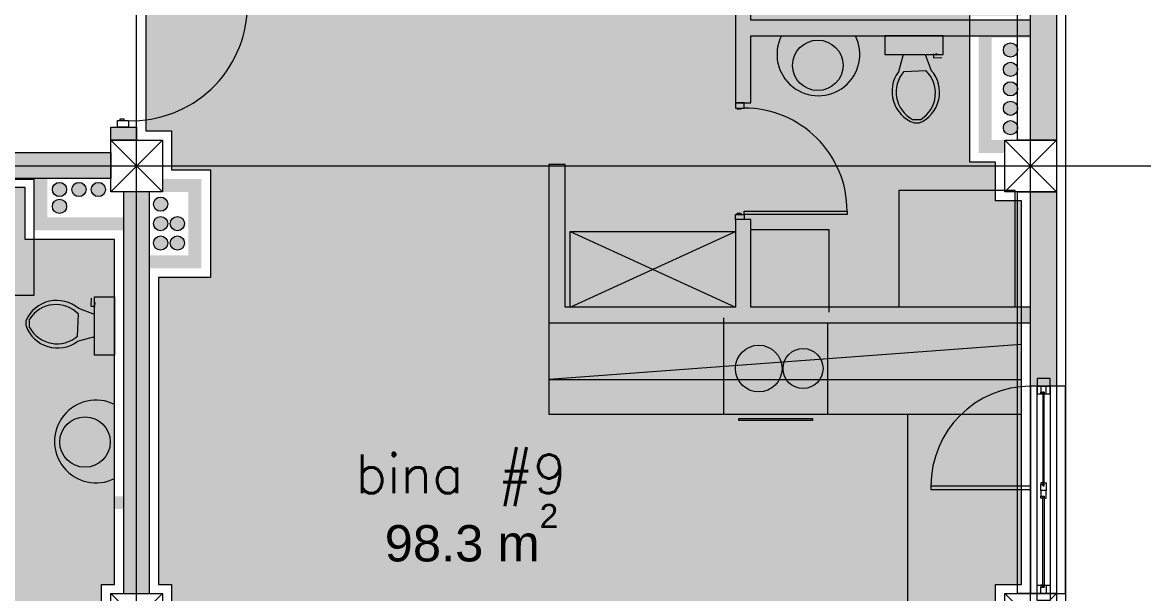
# Model space of a CAD drawing. Header units: millimetres. Extents: x 476571643 to 477489869, y 4620928210 to 4621294454.
# Drawn here: x 477229820 to 477238473, y 4621175327 to 4621179735 of the extents above; entities that cross this region are included whole.
import ezdxf

# ---------------------------------------------------------------- set-up
doc = ezdxf.new("R2010")
doc.units = ezdxf.units.MM
doc.header["$MEASUREMENT"] = 0
for name, color, linetype, lineweight in [('0. gagebebi_Pen_No__6', 6, 'Continuous', 0), ('0_Pen_No__2_Pen_No__7_Pen_No__2_Pen_No__7', 7, 'Continuous', 0), ('0_Pen_No__7_Pen_No__7_Pen_No__7', 7, 'Continuous', 0), ('2D Drafting - General_Pen_No__1_Pen_No__7', 7, 'Continuous', 0), ('2D Drafting - General_Pen_No__1_Pen_No__7_Pen_No__7', 7, 'Continuous', 0), ('2D Drafting - General_Pen_No__250_Pen_No__2_Pen_No__7', 7, 'Continuous', 0), ('2D Drafting - General_Pen_No__250_Pen_No__7_Pen_No__250', 7, 'Continuous', 0), ('2D Drafting - General_Pen_No__250_Pen_No__7_Pen_No__7', 7, 'Continuous', 0), ('2D Drafting - General_Pen_No__7_Pen_No__7_Pen_No__7', 7, 'Continuous', 0), ('Annotation - Text_Pen_No__7_Pen_No__142', 142, 'Continuous', 0), ('Doors_Pen_No__7_Pen_No__7_Pen_No__7', 7, 'Continuous', 0), ('G-Anno-Nplt_Pen_No__142', 142, 'Continuous', 0), ('G-Anno-Nplt_Pen_No__151', 151, 'Continuous', 0), ('G-Anno-Nplt_Pen_No__4', 7, 'Continuous', 0), ('kar-panjara_Pen_No__7_Pen_No__7_Pen_No__7', 7, 'Continuous', 0), ('New_0_Pen_No__7', 7, 'Continuous', 0), ('New_reg_nak_Pen_No__7', 7, 'Continuous', 0), ('shaxtebi da milebi_Pen_No__1_Pen_No__1_Pen_No__1', 1, 'Continuous', 0), ('shaxtebi da milebi_Pen_No__5_Pen_No__5_Pen_No__5', 5, 'Continuous', 0), ('zoma_Pen_No__1', 1, 'Continuous', 0), ('zoma_Pen_No__142', 142, 'Continuous', 0), ('zoma_Pen_No__5_Pen_No__5', 5, 'Continuous', 0)]:
    doc.layers.add(name, color=color, linetype=linetype, lineweight=lineweight)
doc.layers.add('shaxtebi da milebi_Pen_No__5_Pen_No__5_Pen_No__252', color=7, linetype='Continuous', lineweight=0, true_color=0x666666)
doc.layers.add('zoma', color=7, linetype='Continuous')
doc.styles.add('GENERATED_STYLE_1', font='arial.ttf')
doc.styles.add('GENERATED_STYLE_2', font='arial.ttf')
doc.dimstyles.new('GENERATED_STYLE__12', dxfattribs={"dimtxt": 500, "dimasz": 228, "dimexe": 0.18, "dimexo": 3, "dimgap": 0.09, "dimtad": 1, "dimtih": 1, "dimtoh": 1, "dimlfac": 0.001, "dimzin": 0, "dimdsep": 46, "dimtxsty": 'GENERATED_STYLE_2', "dimblk": 'ARROWHEAD_2', "dimblk1": 'ARROWHEAD_2', "dimblk2": 'ARROWHEAD_2', "dimcen": 0.09, "dimclrd": 1, "dimclre": 1, "dimclrt": 1, "dimadec": 0, "dimazin": 0, "dimtfac": 1, "dimtdec": 4, "dimtmove": 2, "dimatfit": 3, "dimfxl": 1, "dimtolj": 1, "dimtzin": 0, "dimarcsym": 0})
doc.dimstyles.new('GENERATED_STYLE__7', dxfattribs={"dimtxt": 200, "dimasz": 64.421331, "dimexe": 0.18, "dimexo": 3, "dimgap": 0.09, "dimtad": 1, "dimlfac": 0.001, "dimzin": 0, "dimdsep": 46, "dimtxsty": 'GENERATED_STYLE_2', "dimblk": 'ARROWHEAD_2', "dimblk1": 'ARROWHEAD_2', "dimblk2": 'ARROWHEAD_2', "dimcen": 0.09, "dimclrd": 142, "dimclre": 142, "dimclrt": 142, "dimadec": 0, "dimazin": 0, "dimtfac": 1, "dimtdec": 4, "dimtmove": 0, "dimatfit": 3, "dimfxl": 1, "dimtolj": 1, "dimtzin": 0, "dimarcsym": 0})

# ---------------------------------------------------------------- blocks, each defined once
blk = doc.blocks.new('*D1381', base_point=(476844527.1, 4621385791))
at = {"layer": 'zoma_Pen_No__142', "color": 142, "linetype": 'Continuous', "lineweight": 0, "transparency": 16777216}
for p, q in [((477240444.6, 4621185727.3), (477240317.5, 4621185727.3)), ((477240423.4, 4621185702.8), (477240338.7, 4621185751.7)), ((477240381, 4621168027.3), (477240381, 4621185727.3)), ((477240444.6, 4621168027.3), (477240317.5, 4621168027.3)), ((477240338.7, 4621168051.7), (477240423.4, 4621168002.8)), ((477240381, 4621167985.8), (477240381, 4621168027.3))]:
    blk.add_line(p, q, dxfattribs=at)
at = {"layer": 'zoma_Pen_No__142', "color": 142, "lineweight": 0, "transparency": 16777216, "insert": (477240341, 4621176535.3), "char_height": 200, "attachment_point": 7, "rotation": 90, "style": 'GENERATED_STYLE_2'}
blk.add_mtext('\\A1;{\\pql;\\fArial CYR|b0|i0|c204|p34;17.70}', dxfattribs=at)
blk = doc.blocks.new('ARROWHEAD_2')
at = {"color": 0, "linetype": 'Continuous', "lineweight": 0}
for p, q in [((-0.378, -0.655), (0.378, 0.655)), ((0, 0), (-1, 0))]:
    blk.add_line(p, q, dxfattribs=at)
blk = doc.blocks.new('*D1661', base_point=(476844527.1, 4621385791))
at = {"layer": 'zoma_Pen_No__1', "color": 1, "linetype": 'Continuous', "lineweight": 0, "transparency": 16777216}
for p, q in [((477237821.3, 4621167802.3), (477237821.3, 4621168252.3)), ((477256818.5, 4621167802.3), (477256818.5, 4621168252.3)), ((477237907.9, 4621168177.3), (477237734.7, 4621167877.3)), ((477256731.9, 4621167877.3), (477256905.1, 4621168177.3)), ((477237674.6, 4621168027.3), (477237821.3, 4621168027.3)), ((477237821.3, 4621168027.3), (477256818.5, 4621168027.3)), ((477256818.5, 4621168027.3), (477256965.2, 4621168027.3))]:
    blk.add_line(p, q, dxfattribs=at)
at = {"layer": 'zoma_Pen_No__1', "color": 1, "lineweight": 0, "transparency": 16777216, "insert": (477247714.8, 4621168127.3), "char_height": 500, "attachment_point": 7, "style": 'GENERATED_STYLE_2'}
blk.add_mtext('\\A1;{\\pql;\\fArial CYR|b0|i0|c204|p34;19.00}', dxfattribs=at)

msp = doc.modelspace()

# ---------------------------------------------------------------- hatches: boundary and pattern name
at = {"layer": '2D Drafting - General_Pen_No__250_Pen_No__2_Pen_No__7', "linetype": 'Continuous', "lineweight": 0}
msp.add_hatch(color=7, dxfattribs=at).paths.add_polyline_path([(477230660.935, 4621175980.492), (477230660.935, 4621176078.615), (477228471.456, 4621176078.616), (477228471.456, 4621175980.492)])
at = {"layer": '2D Drafting - General_Pen_No__250_Pen_No__7_Pen_No__7', "linetype": 'Continuous', "lineweight": 0}
for points in [[(477237601.121, 4621185327.272), (477237601.121, 4621178827.272), (477237801.121, 4621178827.272), (477237801.121, 4621185327.272)], [(477235443.019, 4621179113.263), (477235443.019, 4621179632.038), (477237600.65, 4621179632.038), (477237600.65, 4621179752.038), (477235443.019, 4621179752.038), (477235443.019, 4621180358.19), (477235185.397, 4621180358.19), (477235185.397, 4621180238.19), (477235323.019, 4621180238.19), (477235323.019, 4621179752.038), (477235323.019, 4621179113.263)], [(477237601.121, 4621179717.46), (477237201.121, 4621179717.46), (477237201.121, 4621178727.272), (477237301.121, 4621178727.272), (477237401.121, 4621178727.272), (477237401.121, 4621178827.272), (477237301.121, 4621178827.272), (477237301.121, 4621179617.272), (477237601.121, 4621179617.272)], [(477230701.121, 4621178927.272), (477230701.121, 4621178827.272), (477230501.121, 4621178827.272), (477230501.121, 4621178927.272)], [(477228701.121, 4621178530.53), (477228701.121, 4621178730.53), (477230501.121, 4621178730.53), (477230501.121, 4621178530.53)], [(477233883.113, 4621178638.191), (477233883.113, 4621177417.73), (477237600.65, 4621177417.73), (477237600.65, 4621177537.73), (477235443.019, 4621177537.73), (477235443.019, 4621178213.262), (477235323.019, 4621178213.262), (477235323.019, 4621177537.73), (477234008.852, 4621177537.73), (477234008.852, 4621178638.191)], [(477230011.121, 4621178530.53), (477229910.933, 4621178530.53), (477229910.933, 4621178130.53), (477230601.121, 4621178130.53), (477230601.121, 4621178230.53), (477230011.121, 4621178230.53)], [(477231201.121, 4621177837.084), (477231201.121, 4621178527.272), (477231101.121, 4621178527.272), (477230901.121, 4621178527.272), (477230901.121, 4621178427.272), (477231101.121, 4621178427.272), (477231101.121, 4621177937.272), (477230801.121, 4621177937.272), (477230801.121, 4621177837.084)], [(477230601.121, 4621175327.272), (477230801.121, 4621175327.272), (477230801.121, 4621178427.272), (477230601.121, 4621178427.272)], [(477237601.121, 4621178427.272), (477237801.121, 4621178427.272), (477237801.121, 4621176927.274), (477237601.121, 4621176927.274)]]:
    msp.add_hatch(color=7, dxfattribs=at).paths.add_polyline_path(points)
at = {"layer": 'G-Anno-Nplt_Pen_No__151', "linetype": 'Continuous', "lineweight": 0, "true_color": 0x1f2f3f}
for points in [[(477230771.121, 4621178897.272), (477230971.12, 4621178897.272), (477230971.12, 4621178597.272), (477231271.121, 4621178597.272), (477231271.121, 4621177767.084), (477230871.121, 4621177767.084), (477230871.121, 4621175397.272), (477230971.121, 4621175397.272), (477230971.121, 4621174857.272), (477230871.121, 4621174857.272), (477230871.121, 4621169997.272), (477237531.121, 4621169997.272), (477237531.121, 4621173967.084), (477237131.121, 4621173967.084), (477237131.121, 4621175097.272), (477237331.121, 4621175097.272), (477237331.121, 4621175397.272), (477237531.121, 4621175397.272), (477237531.121, 4621178357.272), (477237331.121, 4621178357.272), (477237331.121, 4621178527.272), (477237331.121, 4621178657.272), (477237131.121, 4621178657.272), (477237131.121, 4621179787.46), (477237531.121, 4621179787.46), (477237531.121, 4621184357.272), (477234030.939, 4621184357.272), (477234030.939, 4621185457.272), (477230971.121, 4621185457.272), (477230971.121, 4621185257.272), (477230771.121, 4621185257.272)], [(477223971.121, 4621169997.272), (477230531.121, 4621169997.272), (477230531.121, 4621174857.272), (477230431.121, 4621174857.272), (477230431.121, 4621175397.272), (477230531.121, 4621175397.272), (477230531.121, 4621178060.53), (477229840.933, 4621178060.53), (477229840.933, 4621178460.53), (477224661.309, 4621178460.53), (477224661.309, 4621178060.529), (477223971.121, 4621178060.529), (477223971.121, 4621175397.272), (477224071.121, 4621175397.272), (477224071.121, 4621174857.272), (477223971.121, 4621174857.272)]]:
    msp.add_hatch(color=169, dxfattribs=at).paths.add_polyline_path(points)
at = {"layer": 'shaxtebi da milebi_Pen_No__1_Pen_No__1_Pen_No__1', "linetype": 'Continuous', "lineweight": 0}
for points in [[(477237446.121, 4621178977.272, 1), (477237446.121, 4621178867.272, 1)], [(477230351.121, 4621178445.53, 1), (477230461.121, 4621178445.53, 1)], [(477230886.121, 4621178277.272, 1), (477230886.121, 4621178387.272, 1)]]:
    msp.add_hatch(color=1, dxfattribs=at).paths.add_polyline_path(points)
at = {"layer": 'shaxtebi da milebi_Pen_No__5_Pen_No__5_Pen_No__252', "linetype": 'Continuous', "lineweight": 0, "true_color": 0x666666}
for points in [[(477237446.121, 4621179577.272, -1), (477237446.121, 4621179467.272, -1)], [(477230051.121, 4621178315.53, -1), (477230161.121, 4621178315.53, -1)], [(477231016.121, 4621178127.272, -1), (477231016.121, 4621178237.272, -1)]]:
    msp.add_hatch(color=251, dxfattribs=at).paths.add_polyline_path(points)
at = {"layer": 'shaxtebi da milebi_Pen_No__5_Pen_No__5_Pen_No__5', "linetype": 'Continuous', "lineweight": 0}
for points in [[(477237446.121, 4621179427.272, -1), (477237446.121, 4621179317.272, -1)], [(477237446.121, 4621179277.272, -1), (477237446.121, 4621179167.272, -1)], [(477237446.121, 4621179127.272, -1), (477237446.121, 4621179017.272, -1)], [(477230106.121, 4621178500.53, -1), (477230106.121, 4621178390.53, -1)], [(477230256.121, 4621178500.53, -1), (477230256.121, 4621178390.53, -1)], [(477230886.121, 4621178237.272, -1), (477230886.121, 4621178127.272, -1)], [(477230886.121, 4621178087.272, -1), (477230886.121, 4621177977.272, -1)], [(477231016.121, 4621178087.272, -1), (477231016.121, 4621177977.272, -1)]]:
    msp.add_hatch(color=5, dxfattribs=at).paths.add_polyline_path(points)

# ---------------------------------------------------------------- linework, layer by layer
at = {"layer": '0. gagebebi_Pen_No__6', "color": 6, "linetype": 'Continuous', "lineweight": 0, "flags": 128}
msp.add_lwpolyline([(477237601.651, 4621176130.296), (477237601.652, 4621176156.963), (477236831.341, 4621176156.997), (477236831.34, 4621176130.33)], close=True, dxfattribs=at)
at = {"layer": '0. gagebebi_Pen_No__6', "color": 6, "linetype": 'Continuous', "lineweight": 0}
msp.add_arc((477237601.652, 4621176156.963), 770.311, 90.0006483, 179.9974686, dxfattribs=at)
at = {"layer": '0_Pen_No__2_Pen_No__7_Pen_No__2_Pen_No__7', "color": 7, "linetype": 'Continuous', "lineweight": 0, "flags": 128}
msp.add_lwpolyline([(477229910.933, 4621178521.781), (477229011.083, 4621178521.781), (477229011.083, 4621177628.784), (477229910.933, 4621177628.783)], close=True, dxfattribs=at)
at = {"layer": '0_Pen_No__7_Pen_No__7_Pen_No__7', "color": 7, "linetype": 'Continuous', "lineweight": 0}
for p, q in [((477236618.698, 4621179485.987), (477236580.562, 4621179353.812)), ((477236788.607, 4621179485.987), (477236834.925, 4621179364.931)), ((477236850.562, 4621179493.04), (477236851.952, 4621179461.244)), ((477236851.952, 4621179461.244), (477236915.543, 4621179464.024)), ((477236872.223, 4621179483.368), (477236871.759, 4621179493.966)), ((477236914.617, 4621179485.221), (477236872.223, 4621179483.368)), ((477236876.892, 4621179494.191), (477236877.355, 4621179483.592)), ((477236622.956, 4621179355.665), (477236792.532, 4621179363.078)), ((477230350.336, 4621177542.998), (477230353.116, 4621177606.589)), ((477230382.132, 4621177541.608), (477230350.336, 4621177542.998)), ((477230374.313, 4621177605.662), (477230372.46, 4621177563.269)), ((477230372.46, 4621177563.269), (477230383.058, 4621177562.805)), ((477230383.283, 4621177567.938), (477230372.684, 4621177568.401)), ((477230244.757, 4621177314.002), (477230252.17, 4621177483.577)), ((477230375.079, 4621177479.652), (477230254.023, 4621177525.971)), ((477230375.079, 4621177309.744), (477230242.903, 4621177271.608))]:
    msp.add_line(p, q, dxfattribs=at)
at = {"layer": '0_Pen_No__7_Pen_No__7_Pen_No__7', "color": 7, "linetype": 'Continuous', "lineweight": 0, "flags": 128}
for points in [[(477236927.199, 4621179632.038), (477236476.763, 4621179632.038), (477236476.763, 4621179485.987), (477236927.199, 4621179485.987)], [(477230531.121, 4621177618.245), (477230531.121, 4621177167.808), (477230375.079, 4621177167.808), (477230375.079, 4621177618.245)]]:
    msp.add_lwpolyline(points, close=True, dxfattribs=at)
for points in [[(477236689.133, 4621178986.525), (477236754.293, 4621178986.525)], [(477236701.345, 4621178959.226), (477236744.436, 4621178959.226)], [(477229848.318, 4621177392.391), (477229848.318, 4621177435.482)], [(477229875.617, 4621177380.179), (477229875.617, 4621177445.339)]]:
    msp.add_lwpolyline(points, dxfattribs=at)
at = {"layer": '0_Pen_No__7_Pen_No__7_Pen_No__7', "color": 7, "linetype": 'Continuous', "lineweight": 0}
for centre in [(477235958.939, 4621179403.537), (477230302.62, 4621176496.505)]:
    msp.add_circle(centre, 194.708, dxfattribs=at)
for centre, radius, start, end in [((477235963.254, 4621179488.022), 319.521, 153.2098825, 26.7901175), ((477236789.371, 4621179201.95), 258.193, 143.9724701, 250.0664543), ((477236804.013, 4621179197.559), 240.373, 138.871088, 241.450167), ((477236640.164, 4621179195.427), 258.192, 293.8191837, 41.0340773), ((477236625.962, 4621179189.774), 240.373, 302.2682773, 46.135453), ((477230084.519, 4621177331.21), 258.192, 48.9659147, 156.1808083), ((477230078.866, 4621177317.008), 240.373, 43.864539, 147.7317146), ((477230091.042, 4621177480.417), 258.193, 199.9335377, 306.0275219), ((477230086.651, 4621177495.059), 240.373, 208.5498249, 311.1289039), ((477230387.105, 4621176500.821), 319.521, 63.2098906, 296.7901255)]:
    msp.add_arc(centre, radius, start, end, dxfattribs=at)
at = {"layer": '2D Drafting - General_Pen_No__1_Pen_No__7', "color": 7, "linetype": 'Continuous', "lineweight": 0}
for p, q in [((477230501.121, 4621178427.272), (477230901.121, 4621178827.272)), ((477230901.121, 4621178427.272), (477230501.121, 4621178827.272)), ((477237801.121, 4621178427.272), (477237401.121, 4621178827.272)), ((477237401.121, 4621178427.272), (477237801.121, 4621178827.272)), ((477230501.121, 4621174927.272), (477230901.121, 4621175327.272)), ((477230901.121, 4621174927.272), (477230501.121, 4621175327.272)), ((477237401.121, 4621174927.272), (477237801.121, 4621175327.272)), ((477237801.121, 4621174927.272), (477237401.121, 4621175327.272))]:
    msp.add_line(p, q, dxfattribs=at)
at = {"layer": '2D Drafting - General_Pen_No__1_Pen_No__7', "color": 7, "linetype": 'Continuous', "lineweight": 0, "flags": 128}
for points in [[(477237501.121, 4621178827.272), (477237501.121, 4621185327.272), (477237801.121, 4621185327.272), (477237801.121, 4621178827.272)], [(477230901.121, 4621178427.272), (477230501.121, 4621178427.272), (477230501.121, 4621178827.272), (477230901.121, 4621178827.272)], [(477237801.121, 4621178427.272), (477237401.121, 4621178427.272), (477237401.121, 4621178827.272), (477237801.121, 4621178827.272)], [(477237501.121, 4621175327.272), (477237501.121, 4621178427.272), (477237801.121, 4621178427.272), (477237801.121, 4621175327.272)], [(477230901.121, 4621174927.272), (477230501.121, 4621174927.272), (477230501.121, 4621175327.272), (477230901.121, 4621175327.272)], [(477237801.121, 4621174927.272), (477237401.121, 4621174927.272), (477237401.121, 4621175327.272), (477237801.121, 4621175327.272)]]:
    msp.add_lwpolyline(points, close=True, dxfattribs=at)
at = {"layer": '2D Drafting - General_Pen_No__1_Pen_No__7_Pen_No__7', "color": 7, "linetype": 'Continuous', "lineweight": 0}
msp.add_arc((477230662.873, 4621179869.55), 893.239, 268.396194, 358.396194, dxfattribs=at)
at = {"layer": '2D Drafting - General_Pen_No__250_Pen_No__7_Pen_No__250', "color": 7, "linetype": 'Continuous', "lineweight": 0, "flags": 128}
for points in [[(477235443.019, 4621179113.263), (477235443.019, 4621179632.038), (477237600.65, 4621179632.038), (477237600.65, 4621179752.038), (477235443.019, 4621179752.038), (477235443.019, 4621180358.19), (477235185.397, 4621180358.19), (477235185.397, 4621180238.19), (477235323.019, 4621180238.19), (477235323.019, 4621179752.038), (477235323.019, 4621179113.263)], [(477230701.121, 4621178927.272), (477230701.121, 4621178827.272), (477230501.121, 4621178827.272), (477230501.121, 4621178927.272)], [(477233883.113, 4621178638.191), (477233883.113, 4621177417.73), (477237600.65, 4621177417.73), (477237600.65, 4621177537.73), (477235443.019, 4621177537.73), (477235443.019, 4621178213.262), (477235323.019, 4621178213.262), (477235323.019, 4621177537.73), (477234008.852, 4621177537.73), (477234008.852, 4621178638.191)], [(477230601.121, 4621175327.272), (477230801.121, 4621175327.272), (477230801.121, 4621178427.272), (477230601.121, 4621178427.272)]]:
    msp.add_lwpolyline(points, close=True, dxfattribs=at)
at = {"layer": '2D Drafting - General_Pen_No__250_Pen_No__7_Pen_No__7', "color": 7, "linetype": 'Continuous', "lineweight": 0, "flags": 128}
msp.add_lwpolyline([(477228701.121, 4621178530.53), (477228701.121, 4621178730.53), (477230501.121, 4621178730.53), (477230501.121, 4621178530.53)], close=True, dxfattribs=at)
at = {"layer": '2D Drafting - General_Pen_No__7_Pen_No__7_Pen_No__7', "color": 7, "linetype": 'Continuous', "lineweight": 0}
msp.add_arc((477235390.754, 4621178279.439), 794.311, 359.998516, 90.0001975, dxfattribs=at)
at = {"layer": 'Doors_Pen_No__7_Pen_No__7_Pen_No__7', "color": 7, "linetype": 'Continuous', "lineweight": 0, "flags": 128}
for points in [[(477235323.019, 4621179113.263), (477235323.018, 4621179073.752), (477235390.752, 4621179073.75), (477235390.753, 4621179113.262)], [(477235337.418, 4621179064.863), (477235337.418, 4621179073.752), (477235364.085, 4621179073.751), (477235364.085, 4621179064.862)], [(477230553.206, 4621178927.272), (477230553.206, 4621178976.661), (477230637.873, 4621178976.661), (477230637.873, 4621178927.272)], [(477230571.206, 4621178987.772), (477230571.206, 4621178976.661), (477230604.54, 4621178976.661), (477230604.54, 4621178987.772)], [(477235323.019, 4621178213.263), (477235323.02, 4621178252.774), (477235390.754, 4621178252.773), (477235390.753, 4621178213.262)], [(477235337.42, 4621178252.774), (477235337.421, 4621178261.663), (477235364.087, 4621178261.662), (477235364.087, 4621178252.773)], [(477235390.754, 4621178252.773), (477235390.754, 4621178279.439), (477236185.065, 4621178279.419), (477236185.065, 4621178252.752)]]:
    msp.add_lwpolyline(points, close=True, dxfattribs=at)
at = {"layer": 'G-Anno-Nplt_Pen_No__4', "color": 7, "linetype": 'Continuous', "lineweight": 0, "flags": 128}
for points in [[(477230771.121, 4621185257.272), (477230771.121, 4621178897.272), (477230971.12, 4621178897.272), (477230971.12, 4621178597.272), (477231271.121, 4621178597.272), (477231271.121, 4621177767.084), (477230871.121, 4621177767.084), (477230871.121, 4621175397.272), (477230971.121, 4621175397.272), (477230971.121, 4621174857.272), (477230871.121, 4621174857.272), (477230871.121, 4621169997.272)], [(477237531.121, 4621169997.272), (477237531.121, 4621173967.084), (477237131.121, 4621173967.084), (477237131.121, 4621175097.272), (477237331.121, 4621175097.272), (477237331.121, 4621175397.272), (477237531.121, 4621175397.272), (477237531.121, 4621178357.272), (477237331.121, 4621178357.272), (477237331.121, 4621178527.272), (477237331.121, 4621178657.272), (477237131.121, 4621178657.272), (477237131.121, 4621179787.46)]]:
    msp.add_lwpolyline(points, dxfattribs=at)
msp.add_lwpolyline([(477223971.121, 4621169997.272), (477230531.121, 4621169997.272), (477230531.121, 4621174857.272), (477230431.121, 4621174857.272), (477230431.121, 4621175397.272), (477230531.121, 4621175397.272), (477230531.121, 4621178060.53), (477229840.933, 4621178060.53), (477229840.933, 4621178460.53), (477224661.309, 4621178460.53), (477224661.309, 4621178060.529), (477223971.121, 4621178060.529), (477223971.121, 4621175397.272), (477224071.121, 4621175397.272), (477224071.121, 4621174857.272), (477223971.121, 4621174857.272)], close=True, dxfattribs=at)
at = {"layer": 'kar-panjara_Pen_No__7_Pen_No__7_Pen_No__7', "color": 7, "linetype": 'Continuous', "lineweight": 0, "flags": 128}
for points in [[(477237751.147, 4621176867.599), (477237751.147, 4621176987.599), (477237651.147, 4621176987.599), (477237651.147, 4621176867.599)], [(477237651.149, 4621175327.272), (477237651.204, 4621176927.274), (477237751.148, 4621176927.274), (477237751.093, 4621175327.272)], [(477237681.264, 4621176927.274), (477237681.264, 4621176882.274), (477237696.264, 4621176882.274), (477237706.264, 4621176882.274), (477237706.264, 4621176867.599), (477237721.264, 4621176867.599), (477237721.264, 4621176927.274)], [(477237681.264, 4621176867.599), (477237681.264, 4621176882.274), (477237696.264, 4621176882.274), (477237696.264, 4621176867.599)], [(477237696.264, 4621176882.274), (477237696.264, 4621176158.433), (477237706.264, 4621176158.433), (477237706.264, 4621176882.274)], [(477237681.264, 4621176122.702), (477237681.264, 4621176167.702), (477237696.264, 4621176167.702), (477237706.264, 4621176167.702), (477237706.264, 4621176182.702), (477237721.264, 4621176182.702), (477237721.264, 4621176122.702)], [(477237681.264, 4621176182.702), (477237681.264, 4621176167.702), (477237696.264, 4621176167.702), (477237696.264, 4621176182.702)], [(477237681.264, 4621176122.702), (477237681.264, 4621176077.702), (477237696.264, 4621176077.702), (477237706.264, 4621176077.702), (477237706.264, 4621176062.702), (477237721.264, 4621176062.702), (477237721.264, 4621176122.702)], [(477237681.264, 4621176062.702), (477237681.264, 4621176077.702), (477237696.264, 4621176077.702), (477237696.264, 4621176062.702)], [(477237696.264, 4621175377.702), (477237696.264, 4621176077.702), (477237706.264, 4621176077.702), (477237706.264, 4621175377.702)], [(477237751.147, 4621175392.702), (477237751.147, 4621175272.702), (477237651.147, 4621175272.702), (477237651.147, 4621175392.702)], [(477237681.264, 4621175327.272), (477237681.264, 4621175377.702), (477237696.264, 4621175377.702), (477237706.264, 4621175377.702), (477237706.264, 4621175392.702), (477237721.264, 4621175392.702), (477237721.264, 4621175327.272)], [(477237681.264, 4621175392.702), (477237681.264, 4621175377.702), (477237696.264, 4621175377.702), (477237696.264, 4621175392.702)]]:
    msp.add_lwpolyline(points, close=True, dxfattribs=at)
at = {"layer": 'New_0_Pen_No__7', "color": 7, "linetype": 'Continuous', "lineweight": 0}
for points in [[(477237483.019, 4621177537.73), (477237483.019, 4621178437.73), (477236583.019, 4621178437.73), (477236583.019, 4621177537.73)], [(477234046.81, 4621177537.73), (477235323.019, 4621178121.805)], [(477234046.81, 4621178121.805), (477235323.019, 4621177537.73)], [(477235443.019, 4621177537.73), (477235443.019, 4621178137.73), (477236043.019, 4621178137.73), (477236043.019, 4621177498.471)], [(477235233.159, 4621176712.605), (477235233.159, 4621177456.261)], [(477233883.113, 4621177417.73), (477233883.113, 4621176912.604), (477233883.113, 4621176712.605), (477237531.121, 4621176712.605)], [(477236033.159, 4621177417.73), (477236033.159, 4621176712.605)], [(477237531.121, 4621177250.493), (477233883.113, 4621176978.922)], [(477233883.113, 4621176978.922), (477237531.121, 4621176978.922)], [(477236651.064, 4621176712.605), (477236651.064, 4621174797.494)]]:
    msp.add_lwpolyline(points, dxfattribs=at)
for points in [[(477235323.019, 4621177537.73), (477234046.81, 4621177537.73), (477234046.81, 4621178121.805), (477235323.019, 4621178121.805)], [(477235918.651, 4621176677.951), (477235918.651, 4621176663.121), (477235349.178, 4621176663.121), (477235349.178, 4621176677.951)]]:
    msp.add_lwpolyline(points, close=True, dxfattribs=at)
for centre, radius in [((477235502.74, 4621177064.032), 179.972), ((477235844.878, 4621177064.032), 154.555)]:
    msp.add_circle(centre, radius, dxfattribs=at)
at = {"layer": 'New_reg_nak_Pen_No__7', "color": 7, "linetype": 'Continuous', "lineweight": 0, "flags": 128}
msp.add_lwpolyline([(477230901.121, 4621185727.272), (477230901.121, 4621185797.272), (477237871.122, 4621185797.272), (477237870.861, 4621168027.272), (477236701.12, 4621168027.272)], dxfattribs=at)
msp.add_lwpolyline([(477237601.121, 4621175327.272), (477237871.143, 4621175327.272), (477237871.143, 4621176927.274), (477237601.121, 4621176927.274)], close=True, dxfattribs=at)
at = {"layer": 'shaxtebi da milebi_Pen_No__1_Pen_No__1_Pen_No__1', "color": 1, "linetype": 'Continuous', "lineweight": 0, "flags": 128}
for points in [[(477237446.121, 4621178977.272, -1), (477237446.121, 4621178867.272, -1)], [(477230351.121, 4621178445.53, -1), (477230461.121, 4621178445.53, -1)], [(477230886.121, 4621178277.272, -1), (477230886.121, 4621178387.272, -1)]]:
    msp.add_lwpolyline(points, format="xyb", close=True, dxfattribs=at)
at = {"layer": 'shaxtebi da milebi_Pen_No__5_Pen_No__5_Pen_No__252', "color": 251, "linetype": 'Continuous', "lineweight": 0, "true_color": 0x666666, "flags": 128}
for points in [[(477237446.121, 4621179577.272, -1), (477237446.121, 4621179467.272, -1)], [(477230051.121, 4621178315.53, -1), (477230161.121, 4621178315.53, -1)], [(477231016.121, 4621178127.272, -1), (477231016.121, 4621178237.272, -1)]]:
    msp.add_lwpolyline(points, format="xyb", close=True, dxfattribs=at)
at = {"layer": 'shaxtebi da milebi_Pen_No__5_Pen_No__5_Pen_No__5', "color": 5, "linetype": 'Continuous', "lineweight": 0, "flags": 128}
for points in [[(477237446.121, 4621179427.272, -1), (477237446.121, 4621179317.272, -1)], [(477237446.121, 4621179277.272, -1), (477237446.121, 4621179167.272, -1)], [(477237446.121, 4621179127.272, -1), (477237446.121, 4621179017.272, -1)], [(477230106.121, 4621178500.53, -1), (477230106.121, 4621178390.53, -1)], [(477230256.121, 4621178500.53, -1), (477230256.121, 4621178390.53, -1)], [(477230886.121, 4621178237.272, -1), (477230886.121, 4621178127.272, -1)], [(477230886.121, 4621178087.272, -1), (477230886.121, 4621177977.272, -1)], [(477231016.121, 4621178087.272, -1), (477231016.121, 4621177977.272, -1)]]:
    msp.add_lwpolyline(points, format="xyb", close=True, dxfattribs=at)
at = {"layer": 'zoma_Pen_No__5_Pen_No__5', "color": 5, "linetype": 'Continuous', "lineweight": 0}
for p, q in [((477230701.121, 4621164517.675), (477230701.121, 4621189228.481)), ((477237601.121, 4621164517.675), (477237601.121, 4621189228.481)), ((477212820.57, 4621178627.272), (477241673.65, 4621178627.272)), ((477212820.57, 4621178627.272), (477241673.65, 4621178627.272))]:
    msp.add_line(p, q, dxfattribs=at)

# ---------------------------------------------------------------- texts
at = {"layer": 'Annotation - Text_Pen_No__7_Pen_No__142', "color": 142, "linetype": 'Continuous', "lineweight": 0, "insert": (477233204.857, 4621176401.171), "char_height": 300, "attachment_point": 2}
msp.add_mtext('\\A1;{\\pqc;\\Ftxt.shx;bina #\\Ftxt.shx;9}', dxfattribs=at)
at = {"layer": 'G-Anno-Nplt_Pen_No__142', "color": 142, "lineweight": 0, "insert": (477232616.161, 4621175571.394), "char_height": 280, "attachment_point": 7, "style": 'GENERATED_STYLE_1'}
msp.add_mtext('{\\fArial|b0|i0|c0|p34;98.3 m{\\H0.66x;\\S2^  ;}}', dxfattribs=at)

# ---------------------------------------------------------------- dimensions: what is measured, and where the dimension line sits
at = {"layer": 'zoma', "color": 142, "linetype": 'Continuous', "lineweight": 0}
dim = msp.add_linear_dim(base=(477240381.044, 4621185727.269), p1=(477237871.046, 4621168027.272), p2=(477214556.422, 4621185727.269), angle=90, dimstyle='GENERATED_STYLE__7', dxfattribs=at)
dim.commit()
dim.dimension.update_dxf_attribs({"geometry": '*D1381', "text_midpoint": (477240241.044, 4621176871.328), "dimtype": 160, "text_rotation": 90})
at = {"layer": 'zoma', "color": 1, "linetype": 'Continuous', "lineweight": 0}
dim = msp.add_linear_dim(base=(477256818.544, 4621168027.272), p1=(477237821.317, 4621185727.269), p2=(477256818.544, 4621168029.322), dimstyle='GENERATED_STYLE__12', dxfattribs=at)
dim.commit()
dim.dimension.update_dxf_attribs({"geometry": '*D1661', "text_midpoint": (477248554.757, 4621168377.272), "dimtype": 160})

doc.saveas('drawing.dxf')
